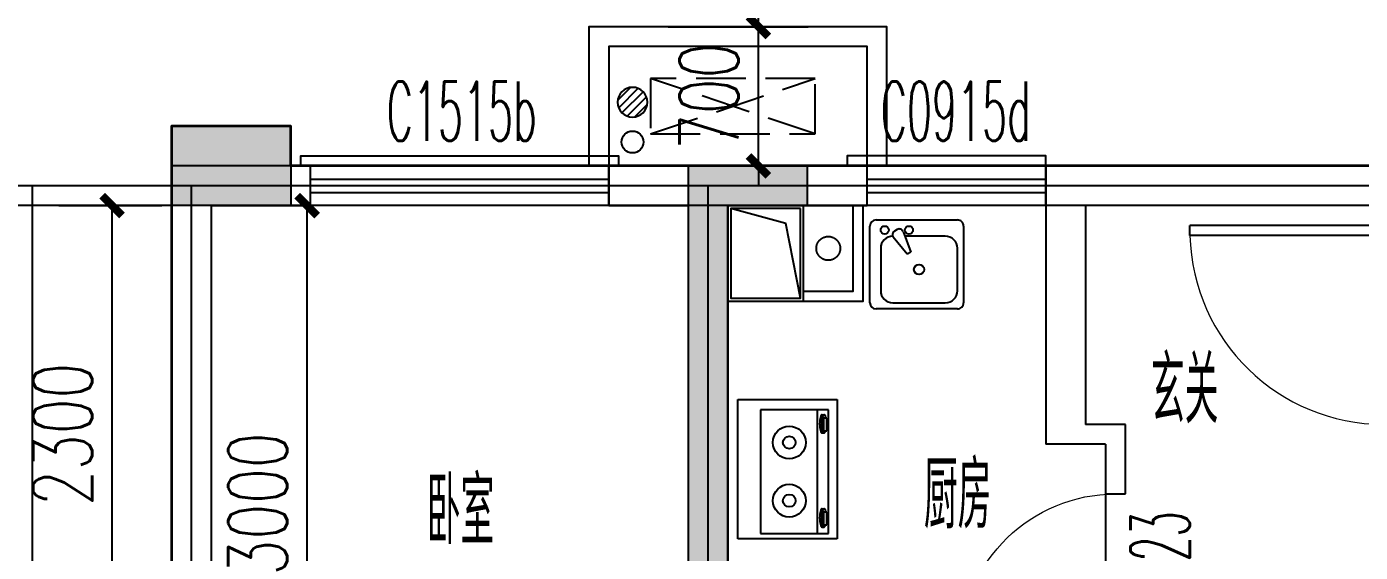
# Model space of a CAD drawing. Extents: x -59851 to 653804, y -249523 to 437614.
# Drawn here: x -16943 to -10231, y -43438 to -40794 of the extents above; entities that cross this region are included whole.
import ezdxf

# ---------------------------------------------------------------- set-up
doc = ezdxf.new("R2010")
doc.units = 0
doc.header["$LTSCALE"] = 1000
doc.header["$MEASUREMENT"] = 0
for name, pattern in [('CONTINOUS', [0]), ('DASH', [0.35, 0.25, -0.1]), ('PS', [3200, 1500, -200, 1500])]:
    doc.linetypes.add(name, pattern=pattern)
doc.layers.add('33计全面积外廓线', color=21, linetype='Continuous', lineweight=35)
for name, color, linetype in [('_S-空调立管', 7, 'Continuous'), ('A-Lvtry（卫生间）', 5, 'Continuous'), ('A-Lvtry（厨房）', 5, 'CONTINOUS'), ('A-烟气道', 105, 'Continuous'), ('A-空调室外机', 5, 'DASH'), ('A-第三道尺寸线', 105, 'Continuous'), ('A-线脚看线', 9, 'Continuous'), ('DOTE', 16, 'Continuous'), ('NL', 5, 'Continuous'), ('PS', 6, 'PS'), ('PUB_HATCH', 8, 'Continuous'), ('PUB_TEXT', 7, 'Continuous'), ('WALL', 2, 'Continuous'), ('WINDOW', 4, 'Continuous'), ('WINDOW_TEXT', 7, 'Continuous'), ('剪力墙', 6, 'Continuous'), ('栏杆', 142, 'Continuous')]:
    doc.layers.add(name, color=color, linetype=linetype)
doc.layers.add('A-area(算全面积)', color=21, linetype='Continuous', plot=False)
doc.layers.add('A-area(算半面积)', color=23, linetype='Continuous', plot=False)
doc.styles.add('_TCH_DIM_T3', font='SIMPLEX.shx', dxfattribs={"width": 0.705882, "bigfont": 'GBCBIG.shx'})
doc.styles.add('_TCH_WINDOW', font='SIMPLEX.shx', dxfattribs={"width": 0.7, "height": 3.5, "bigfont": 'GBCBIG.shx'})
doc.styles.get("Standard").update_dxf_attribs({"font": 'gbenor.shx', "width": 0.7, "bigfont": 'gbcbig.shx'})
doc.dimstyles.new('_TCH_ARCH&&100', dxfattribs={"dimtxt": 297.5, "dimasz": 100, "dimexe": 250, "dimexo": 300, "dimgap": 100, "dimtad": 1, "dimdec": 0, "dimzin": 0, "dimdsep": 46, "dimtxsty": '_TCH_DIM_T3', "dimblk": 'ARCHTICK', "dimcen": 0.09, "dimclrt": 7, "dimazin": 2, "dimtfac": 1, "dimtdec": 0, "dimtix": 1, "dimtmove": 2, "dimatfit": 3, "dimfxl": 0, "dimtolj": 1, "dimtzin": 0, "dimarcsym": 0})

# ---------------------------------------------------------------- blocks, each defined once
blk = doc.blocks.new('zhouxianssceng0329')
at = {"layer": 'DOTE'}
for p, q in [((-3313.7, 143398.2), (-44988.6, 143398.2)), ((-16913.7, 132089.9), (-16913.7, 143398.2)), ((-16113.7, 132089.9), (-16113.7, 143398.2)), ((-13513.7, 132089.9), (-13513.7, 143398.2)), ((5501.3, 143298.2), (-44988.6, 143298.2))]:
    blk.add_line(p, q, dxfattribs=at)
blk = doc.blocks.new('1417jianliqiang0329')
at = {"layer": 'PUB_HATCH'}
for points in [[(-16213.7, 39427.2), (-15613.7, 39427.2), (-15613.7, 39027.2), (-16213.7, 39027.2)], [(-13013.7, 36127.2), (-13413.7, 36127.2), (-13413.7, 39027.2), (-13013.7, 39027.2), (-13013.7, 39227.2), (-13613.7, 39227.2), (-13613.7, 35927.2), (-13413.7, 35927.2), (-13013.7, 35927.2)]]:
    blk.add_hatch(color=256, dxfattribs=at).paths.add_polyline_path(points)
at = {"layer": '剪力墙'}
for points in [[(-16213.7, 39427.2), (-15613.7, 39427.2), (-15613.7, 39027.2), (-16213.7, 39027.2)], [(-13013.7, 36127.2), (-13413.7, 36127.2), (-13413.7, 39027.2), (-13013.7, 39027.2), (-13013.7, 39227.2), (-13613.7, 39227.2), (-13613.7, 35927.2), (-13413.7, 35927.2), (-13013.7, 35927.2)]]:
    blk.add_lwpolyline(points, close=True, dxfattribs=at)
blk.add_lwpolyline([(-16013.7, 39027.2), (-16013.7, 39027.2)], dxfattribs=at)
blk = doc.blocks.new('1417xxjian0329')
at = {"layer": 'A-线脚看线'}
for points in [[(-15563.7, 15191.6), (-15563.7, 15241.6), (-13963.7, 15241.6), (-13963.7, 15191.6)], [(-11813.6, 15191.6), (-11813.6, 15241.6), (-12813.6, 15241.6), (-12813.6, 15191.6)]]:
    blk.add_lwpolyline(points, dxfattribs=at)
blk = doc.blocks.new('zhenzheng1417hxt0329')
at = {"layer": 'A-area(算全面积)'}
blk.add_lwpolyline([(-17613.7, 20870.7), (-17613.7, 13970.7), (-16213.7, 13970.7), (-16213.5, 17270.6), (-15613.7, 17270.7), (-15613.7, 17070.7), (-5513.7, 17070.7), (-5513.7, 20870.7)], close=True, dxfattribs=at)
blk = doc.blocks.new('_LV13')
at = {"color": 0}
for p, q in [((-0.071, 0.495), (-0.495, 0.071)), ((0.183, 0.465), (-0.465, -0.183)), ((0.354, 0.354), (-0.354, -0.354)), ((0.465, 0.183), (-0.183, -0.465)), ((0.495, -0.071), (0.071, -0.495))]:
    blk.add_line(p, q, dxfattribs=at)
blk.add_circle((0, 0), 0.5)
blk = doc.blocks.new('jfdsjjkjkh')
at = {"layer": '_S-空调立管'}
blk.add_lwpolyline([(-13893.7, 146763.3, -1), (-13893.7, 146653.3, -1)], format="xyb", close=True, dxfattribs=at)
at = {"layer": 'NL', "ltscale": 0.5, "extrusion": (0, 0, -1), "xscale": 150, "yscale": 150, "zscale": -150, "rotation": 90}
blk.add_blockref('_LV13', (13893.7, 146908.3), dxfattribs=at)
blk = doc.blocks.new('t4')
at = {"layer": 'A-Lvtry（卫生间）'}
for p, q in [((3876545.3, 2552259.6), (3876931.4, 2552259.6)), ((3876514.8, 2551819.5), (3876514.8, 2552229.1)), ((3876819.6, 2552205.6), (3876606.3, 2552205.6)), ((3876961.9, 2552229.1), (3876961.9, 2551819.5)), ((3876545.3, 2552144.6), (3876545.3, 2551880.5)), ((3876790.3, 2552072.2), (3876875.1, 2552142)), ((3876913.8, 2552122.3), (3876905.6, 2552136.5)), ((3876800.4, 2552054.6), (3876790.3, 2552072.2)), ((3876903.3, 2552093.1), (3876800.4, 2552054.6)), ((3876880.6, 2551880.5), (3876880.6, 2552084.6)), ((3876931.4, 2551789), (3876545.3, 2551789)), ((3876606.3, 2551819.5), (3876819.6, 2551819.5))]:
    blk.add_line(p, q, dxfattribs=at)
for centre, major_axis, start_param, end_param in [((3876545.3, 2552229.1), (-21.6, 21.6), -0.785398, 0.785398), ((3876931.4, 2552229.1), (-21.6, 21.6), 3.926991, 5.497787), ((3876606.3, 2552144.6), (-43.1, 43.1), -0.785398, 0.785398), ((3876819.6, 2552144.6), (43.1, 43.1), 5.497787, 7.068583), ((3876911.1, 2552185.3), (-14.4, 14.4), 4.712389, 10.995574), ((3876888, 2552126.3), (14.4, 14.4), 6.021386, 7.757331), ((3876896.2, 2552112.2), (-14.4, 14.4), 2.714645, 4.45059), ((3876911.1, 2552063.4), (14.4, 14.4), 6.283185283893945, 12.56637059107353), ((3876713, 2552012.6), (18, 18), 6.283185283897186, 12.56637059107677), ((3876606.3, 2551880.5), (-43.1, 43.1), 0.785398, 2.356194), ((3876819.6, 2551880.5), (-43.1, 43.1), 2.356194, 3.926991), ((3876545.3, 2551819.5), (21.6, 21.6), 2.356194, 3.926991), ((3876931.4, 2551819.5), (-21.6, 21.6), 2.356194, 3.926991)]:
    blk.add_ellipse(centre, major_axis=major_axis, ratio=1, start_param=start_param, end_param=end_param, dxfattribs=at)
blk = doc.blocks.new('zt1')
at = {"layer": 'A-Lvtry（卫生间）', "linetype": 'Continuous'}
for p, q in [((-700, 0), (0, 0)), ((-700, -500), (-700, 0)), ((0, 0), (0, -500)), ((0, -500), (-700, -500))]:
    blk.add_line(p, q, dxfattribs=at)
at = {"layer": 'A-Lvtry（卫生间）'}
for p, q in [((-673.5, -113.1), (-673.5, -455.5)), ((-50.7, -113.1), (-673.5, -113.1)), ((-50.7, -455.5), (-50.7, -113.1)), ((-673.5, -399.8), (-50.7, -399.8)), ((-673.5, -455.5), (-50.7, -455.5)), ((-640.9, -422.1), (-640.8, -433.8)), ((-565.7, -431.5), (-630.4, -431.5)), ((-630.4, -431.5), (-630.4, -448.2)), ((-630.4, -448.2), (-565.7, -448.2)), ((-565.7, -448.2), (-565.7, -431.5)), ((-549.1, -423.2), (-549.1, -433.7)), ((-167.9, -422.1), (-167.8, -433.8)), ((-157.4, -431.5), (-157.4, -448.2)), ((-92.7, -431.5), (-157.4, -431.5)), ((-157.4, -448.2), (-92.7, -448.2)), ((-92.7, -448.2), (-92.7, -431.5)), ((-76.1, -423.2), (-76.1, -433.7))]:
    blk.add_line(p, q, dxfattribs=at)
for points in [[(-549.1, -423.2, 0.259034), (-551, -419.8, 0.076276), (-562.5, -414.9, 0.036515), (-576.1, -412.4, 0.026615), (-594.9, -411.4, 0.026615), (-613.8, -412.4, 0.036515), (-627.3, -414.9, 0.076276), (-638.9, -419.8, 0.259034), (-640.8, -423.2, 0.078462), (-640.6, -424.5, 0.056762)], [(-549.1, -433.7, 0.259034), (-551, -430.3, 0.076276), (-562.5, -425.4, 0.036515), (-576.1, -422.9, 0.026615), (-594.9, -421.9, 0.026615), (-613.8, -422.9, 0.036515), (-627.3, -425.4, 0.076276), (-638.9, -430.3, 0.259034), (-640.8, -433.7, 0.259034), (-638.9, -437.2, 0.056762), (-630.4, -441.2, 0.036515)], [(-565.7, -442.9, 0.008736), (-562.5, -442.1, 0.076276), (-551, -437.2, 0.259034), (-549.1, -433.7, 0.259034)], [(-76.1, -423.2, 0.259034), (-78, -419.8, 0.076276), (-89.5, -414.9, 0.036515), (-103.1, -412.4, 0.026615), (-121.9, -411.4, 0.026615), (-140.8, -412.4, 0.036515), (-154.3, -414.9, 0.076276), (-165.9, -419.8, 0.259034), (-167.8, -423.2, 0.078462), (-167.6, -424.5, 0.056762)], [(-76.1, -433.7, 0.259034), (-78, -430.3, 0.076276), (-89.5, -425.4, 0.036515), (-103.1, -422.9, 0.026615), (-121.9, -421.9, 0.026615), (-140.8, -422.9, 0.036515), (-154.3, -425.4, 0.076276), (-165.9, -430.3, 0.259034), (-167.8, -433.7, 0.259034), (-165.9, -437.2, 0.056762), (-157.4, -441.2, 0.036515)], [(-92.7, -442.9, 0.008736), (-89.5, -442.1, 0.076276), (-78, -437.2, 0.259034), (-76.1, -433.7, 0.259034)]]:
    blk.add_lwpolyline(points, format="xyb", dxfattribs=at)
at = {"layer": 'A-Lvtry（卫生间）', "linetype": 'Continuous'}
for centre, radius in [((-508.4, -258.5), 82.5), ((-215.8, -258.5), 82.5), ((-508.4, -258.5), 31.6), ((-215.8, -258.5), 31.6)]:
    blk.add_circle(centre, radius, dxfattribs=at)
at = {"layer": 'A-Lvtry（卫生间）', "width": 0.8, "flags": 9}
for tag in ['YSIZE', 'XSIZE']:
    blk.add_attdef(tag, (-350, 0), '', height=0.5, dxfattribs=at)
blk = doc.blocks.new('ktswaj')
at = {"linetype": 'DASH'}
blk.add_lwpolyline([(15990.1, 179082.6), (15990.1, 178253.3), (16268.4, 178253.3), (16268.4, 179082.6)], close=True, dxfattribs=at)
for points in [[(15990.1, 179082.6), (16268.4, 178253.3)], [(15990.1, 178253.3), (16268.4, 179082.6)]]:
    blk.add_lwpolyline(points, dxfattribs=at)
blk = doc.blocks.new('_ArchTick')
at = {"color": 0, "linetype": 'ByBlock', "const_width": 0.4}
blk.add_lwpolyline([(-0.5, -0.5), (0.5, 0.5)], dxfattribs=at)
blk = doc.blocks.new('*D871')
at = {"layer": 'A-第三道尺寸线', "color": 0, "lineweight": -2, "transparency": 16777216}
for p, q in [((-15206.7, -41694.3), (-15780.9, -41694.3)), ((-15530.9, -44694.3), (-15530.9, -41694.3)), ((-15206.7, -44694.3), (-15780.9, -44694.3))]:
    blk.add_line(p, q, dxfattribs=at)
at = {"layer": 'Defpoints', "color": 0, "transparency": 16777216}
for p in [(-15530.9, -41694.3), (-14906.7, -41694.3), (-14906.7, -44694.3)]:
    blk.add_point(p, dxfattribs=at)
at = {"layer": 'A-第三道尺寸线', "color": 0, "lineweight": -2, "transparency": 16777216, "xscale": 100, "yscale": 100, "zscale": 100}
for p, rotation in [((-15530.9, -41694.3), 90), ((-15530.9, -44694.3), 270)]:
    blk.add_blockref('_ArchTick', p, dxfattribs=dict(at, rotation=rotation))
at = {"layer": 'A-第三道尺寸线', "color": 7, "transparency": 16777216, "insert": (-15779.7, -43194.3), "char_height": 297.5, "attachment_point": 5, "rotation": 90, "style": '_TCH_DIM_T3'}
blk.add_mtext('\\A1;3000', dxfattribs=at)
blk = doc.blocks.new('*D1149')
at = {"layer": 'A-第三道尺寸线', "color": 0, "lineweight": -2, "transparency": 16777216}
for p, q in [((-13260.2, -40794.3), (-13260.2, -40694.3)), ((-13713.7, -40794.3), (-13010.2, -40794.3)), ((-13260.2, -41494.3), (-13260.2, -40794.3)), ((-13713.7, -41494.3), (-13010.2, -41494.3)), ((-13260.2, -41494.3), (-13260.2, -41594.3))]:
    blk.add_line(p, q, dxfattribs=at)
at = {"layer": 'Defpoints', "color": 0, "transparency": 16777216}
for p in [(-14013.7, -40794.3), (-13260.2, -40794.3), (-14013.7, -41494.3)]:
    blk.add_point(p, dxfattribs=at)
at = {"layer": 'A-第三道尺寸线', "color": 0, "lineweight": -2, "transparency": 16777216, "xscale": 100, "yscale": 100, "zscale": 100}
for p, rotation in [((-13260.2, -40794.3), 270), ((-13260.2, -41494.3), 90)]:
    blk.add_blockref('_ArchTick', p, dxfattribs=dict(at, rotation=rotation))
at = {"layer": 'A-第三道尺寸线', "color": 7, "transparency": 16777216, "insert": (-13508.9, -41144.3), "char_height": 297.5, "attachment_point": 5, "rotation": 90, "style": '_TCH_DIM_T3'}
blk.add_mtext('\\A1;700', dxfattribs=at)
blk = doc.blocks.new('*D1704')
at = {"layer": 'A-第三道尺寸线', "color": 0, "lineweight": -2, "transparency": 16777216}
for p, q in [((-16781.5, -41694.3), (-16262.9, -41694.3)), ((-16512.9, -43994.3), (-16512.9, -41694.3)), ((-16781.5, -43994.3), (-16262.9, -43994.3))]:
    blk.add_line(p, q, dxfattribs=at)
at = {"layer": 'Defpoints', "color": 0, "transparency": 16777216}
for p in [(-17081.5, -41694.3), (-16512.9, -41694.3), (-17081.5, -43994.3)]:
    blk.add_point(p, dxfattribs=at)
at = {"layer": 'A-第三道尺寸线', "color": 0, "lineweight": -2, "transparency": 16777216, "xscale": 100, "yscale": 100, "zscale": 100}
for p, rotation in [((-16512.9, -41694.3), 90), ((-16512.9, -43994.3), 270)]:
    blk.add_blockref('_ArchTick', p, dxfattribs=dict(at, rotation=rotation))
at = {"layer": 'A-第三道尺寸线', "color": 7, "transparency": 16777216, "insert": (-16761.7, -42844.3), "char_height": 297.5, "attachment_point": 5, "rotation": 90, "style": '_TCH_DIM_T3'}
blk.add_mtext('\\A1;2300', dxfattribs=at)
blk = doc.blocks.new('$DorLib2D$00000001')
for p, q in [((0.45, 0.975), (0.5, 0.975)), ((0.45, 0), (0.45, 0.975)), ((0.5, 0), (0.5, 0.975)), ((0.5, 0), (0.45, 0))]:
    blk.add_line(p, q)
at = {"lineweight": 13}
blk.add_arc((0.475, 0), 0.975, 91.46928, 180, dxfattribs=at)
blk = doc.blocks.new('$TCHSYS$WIN2D')
for p, q in [((-0.5, 0.5), (0.5, 0.5)), ((-0.5, 0.5), (-0.5, -0.5)), ((0.5, 0.5), (0.5, -0.5)), ((0.5, 0.1667), (-0.5, 0.1667)), ((0.5, -0.1667), (-0.5, -0.1667)), ((-0.5, -0.5), (0.5, -0.5))]:
    blk.add_line(p, q)

msp = doc.modelspace()

# ---------------------------------------------------------------- linework, layer by layer
at = {"layer": '33计全面积外廓线'}
msp.add_lwpolyline([(-20113.7, -36294.3), (-16513.7, -36294.3), (-16513.7, -35894.3), (-8013.7, -35894.3), (-8013.7, -36294.3), (-4113.7, -36294.3), (-4113.7, -42994.3), (-10013.7, -42994.3), (-10013.7, -41494.3), (-15613.7, -41494.3), (-15613.7, -41294.3), (-16213.7, -41294.3), (-16213.7, -44594.3), (-17613.7, -44594.3)], dxfattribs=at)
at = {"layer": 'A-烟气道'}
for points in [[(-13033.7, -41694.3), (-13413.7, -41694.3), (-13413.7, -42174.3), (-13033.7, -42174.3)], [(-13048.7, -41709.3), (-13398.7, -41709.3), (-13398.7, -42159.3), (-13048.7, -42159.3)]]:
    msp.add_lwpolyline(points, close=True, dxfattribs=at)
msp.add_lwpolyline([(-13048.7, -42159.3), (-13122.1, -41783.4), (-13398.7, -41709.3)], dxfattribs=at)
at = {"layer": 'PS', "ltscale": 0.5}
msp.add_circle((-12908.7, -41909.3), 60, dxfattribs=at)
at = {"layer": 'WALL'}
for p, q in [((-15513.7, -41494.3), (-16213.7, -41494.3)), ((-16213.7, -41494.3), (-16213.7, -44594.3)), ((-15513.7, -41694.3), (-15513.7, -41494.3)), ((-13513.7, -41494.3), (-14013.7, -41494.3)), ((-14013.7, -41494.3), (-14013.7, -41694.3)), ((-12713.7, -41494.3), (-13513.7, -41494.3)), ((-12713.7, -41694.3), (-12713.7, -41494.3)), ((-11713.7, -41494.3), (-11813.7, -41494.3)), ((-11813.7, -41494.3), (-11813.7, -41694.3)), ((-10013.7, -41494.3), (-11713.7, -41494.3)), ((-16013.7, -41694.3), (-15513.7, -41694.3)), ((-16013.7, -41694.3), (-16013.7, -44694.3)), ((-14013.7, -41694.3), (-13613.7, -41694.3)), ((-13613.7, -41694.3), (-13613.7, -44694.3)), ((-13413.7, -41694.3), (-13413.7, -44694.3)), ((-13413.7, -41694.3), (-12713.7, -41694.3)), ((-11813.7, -41694.3), (-11813.7, -42894.3)), ((-11613.7, -41694.3), (-11613.7, -42794.3)), ((-10213.7, -41694.3), (-11613.7, -41694.3)), ((-11413.7, -42794.3), (-11613.7, -42794.3)), ((-11413.7, -43144.3), (-11413.7, -42794.3)), ((-11513.7, -42894.3), (-11813.7, -42894.3)), ((-11513.7, -42894.3), (-11513.7, -43144.3)), ((-11513.7, -43144.3), (-11413.7, -43144.3))]:
    msp.add_line(p, q, dxfattribs=at)
for points in [[(-13033.7, -42174.3), (-12733.7, -42174.3), (-12733.7, -41694.3)], [(-13033.7, -42124.3), (-12783.7, -42124.3), (-12783.7, -41694.3)]]:
    msp.add_lwpolyline(points, dxfattribs=at)
at = {"layer": 'WINDOW'}
msp.add_line((-11513.7, -43144.3), (-11513.7, -43944.3), dxfattribs=at)
at = {"layer": '栏杆'}
for points in [[(-12613.7, -41494.3), (-12613.7, -40794.3), (-14113.7, -40794.3), (-14113.7, -41494.3)], [(-12713.7, -41494.3), (-12713.7, -40894.3), (-14013.7, -40894.3), (-14013.7, -41494.3)]]:
    msp.add_lwpolyline(points, dxfattribs=at)

# ---------------------------------------------------------------- block references
for name, p in [('zhouxianssceng0329', (0, -184992.5)), ('1417jianliqiang0329', (0, -80721.5)), ('1417xxjian0329', (0, -56685.8)), ('zhenzheng1417hxt0329', (0, -58564.9))]:
    msp.add_blockref(name, p)
at = {"layer": 'A-area(算半面积)'}
msp.add_blockref('jfdsjjkjkh', (0, -188082.6), dxfattribs=at)
at = {"layer": 'A-Lvtry（厨房）', "rotation": 90}
msp.add_blockref('t4', (2539560.7, -3918728.2), dxfattribs=at)
at = {"layer": 'A-Lvtry（厨房）', "extrusion": (-1.08889e-08, 3.92285e-11, 1), "rotation": 90.00000133402129}
msp.add_blockref('zt1', (-13363.4, -42669.7, 0), dxfattribs=at)
at = {"layer": 'A-空调室外机', "rotation": 90}
msp.add_blockref('ktswaj', (165279.2, -57323.5), dxfattribs=at)
at = {"layer": 'WINDOW'}
ref = msp.add_blockref('$TCHSYS$WIN2D', (-14763.7, -41594.3), dxfattribs=dict(at, xscale=1500, yscale=200, zscale=1500, rotation=180))
ref.add_attrib('A', 'C1515b', (-15131.2, -41368), dxfattribs={"layer": 'WINDOW_TEXT', "height": 297.5, "style": '_TCH_WINDOW', "width": 0.494118})
ref = msp.add_blockref('$TCHSYS$WIN2D', (-12263.7, -41594.3), dxfattribs=dict(at, xscale=900, yscale=200, zscale=900, rotation=180))
ref.add_attrib('A', 'C0915d', (-12645.2, -41368), dxfattribs={"layer": 'WINDOW_TEXT', "height": 297.5, "style": '_TCH_WINDOW', "width": 0.494118})
ref = msp.add_blockref('$DorLib2D$00000001', (-10113.7, -42294.3), dxfattribs=dict(at, xscale=-1000, yscale=-1000, zscale=-1000, rotation=270))
ref.add_attrib('A', 'FDM1023', (-9690, -42759.8), dxfattribs={"layer": 'WINDOW_TEXT', "height": 297.5, "rotation": 90, "style": '_TCH_WINDOW', "width": 0.494118})
ref = msp.add_blockref('$DorLib2D$00000001', (-11463.7, -43544.3), dxfattribs=dict(at, xscale=800, yscale=-800, zscale=800, rotation=270))
ref.add_attrib('A', 'M0823', (-11090, -43887.3), dxfattribs={"layer": 'WINDOW_TEXT', "height": 297.5, "rotation": 90, "style": '_TCH_WINDOW', "width": 0.494118})

# ---------------------------------------------------------------- texts
at = {"layer": 'PUB_TEXT', "width": 0.7}
for s, p in [('玄关', (-11285.6, -42790.1)), ('厨房', (-12427.4, -43318.3)), ('卧室', (-14929.6, -43398.2))]:
    msp.add_text(s, height=337.59, dxfattribs=at).set_placement(p)

# ---------------------------------------------------------------- dimensions: what is measured, and where the dimension line sits
at = {"layer": 'A-第三道尺寸线'}
for p1, p2, distance, picture, middle in [((-14013.7, -41494.3), (-14013.7, -40794.3), -753.5, '*D1149', (-13508.9, -41144.3)), ((-17081.5, -43994.3), (-17081.5, -41694.3), -568.5, '*D1704', (-16761.7, -42844.3)), ((-14906.7, -44694.3), (-14906.7, -41694.3), 624.2, '*D871', (-15779.7, -43194.3))]:
    dim = msp.add_aligned_dim(p1=p1, p2=p2, distance=distance, dimstyle='_TCH_ARCH&&100', dxfattribs=at)
    dim.commit()
    dim.dimension.update_dxf_attribs({"geometry": picture, "text_midpoint": middle})

doc.saveas('drawing.dxf')
